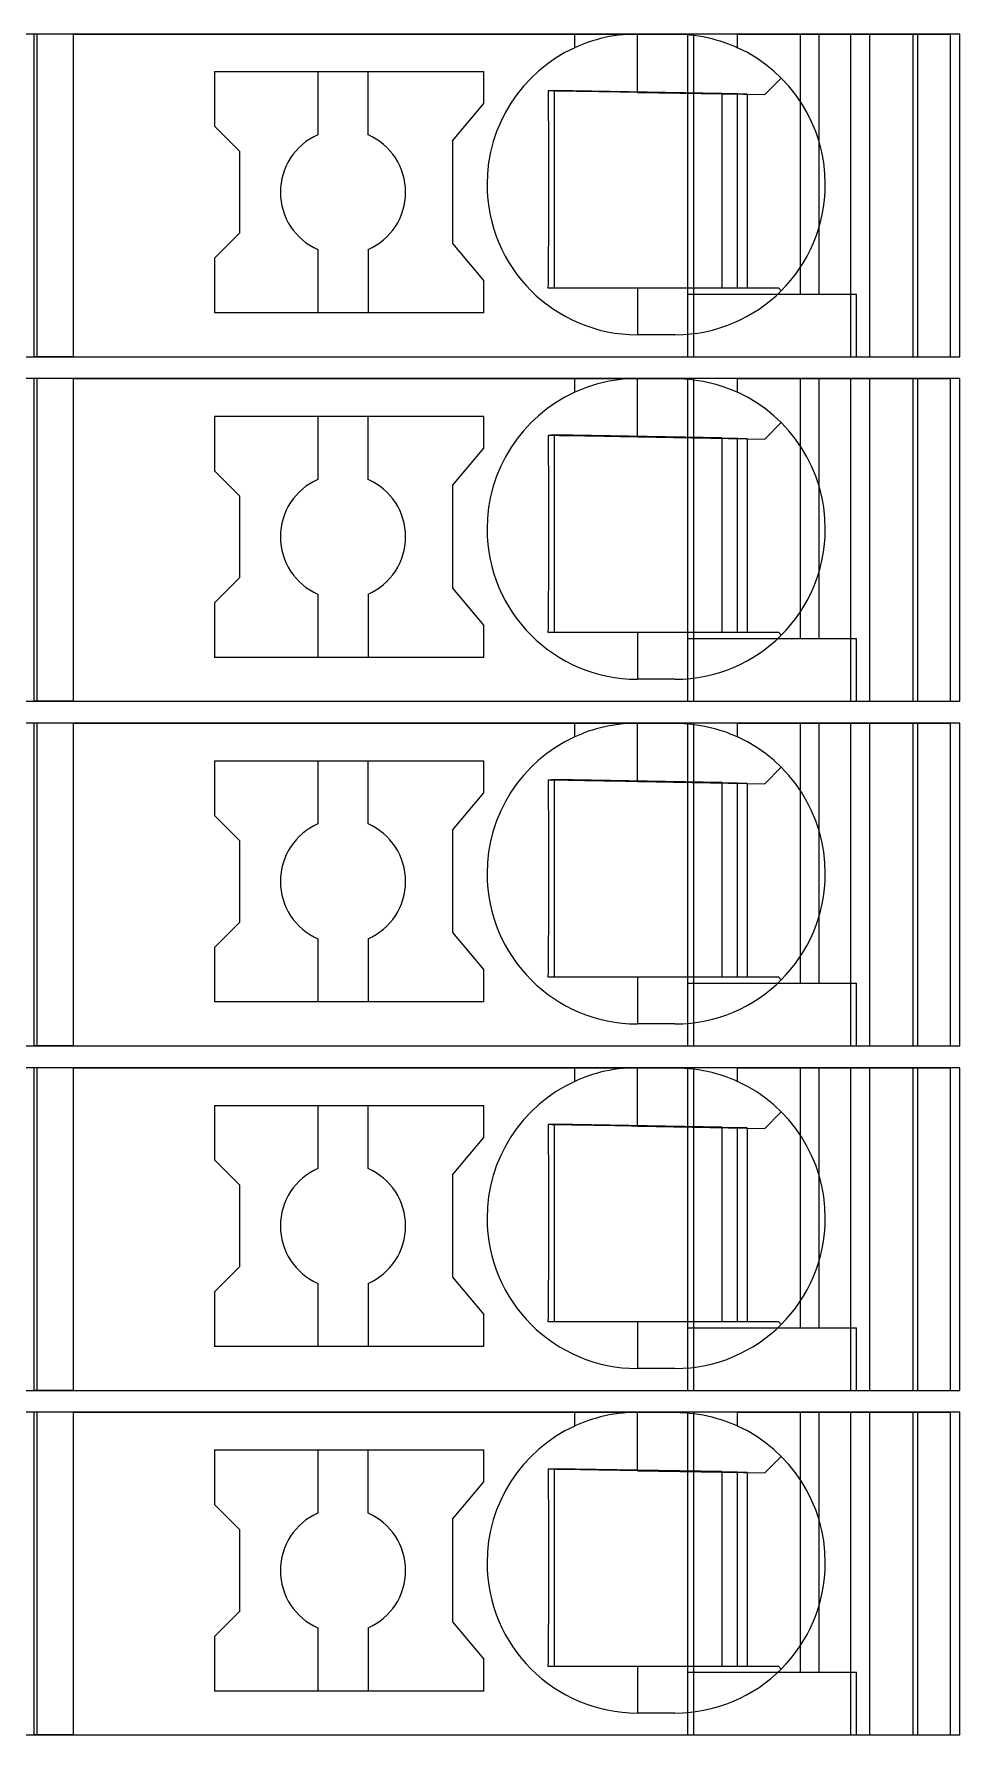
# Model space of a CAD drawing. Header units: millimetres. Extents: x 0 to 1680, y 0 to 1188.
# Drawn here: x 954.37 to 969.15, y 298.35 to 325.5 of the extents above; entities that cross this region are included whole.
import ezdxf
from ezdxf.enums import TextEntityAlignment as Align

# ---------------------------------------------------------------- set-up
doc = ezdxf.new("R2010")
doc.units = ezdxf.units.MM
for name, color, linetype, lineweight in [('EPLAN309', 5, 'Continuous', 5), ('EPLAN493', 5, 'Continuous', 5), ('MAIN-1', 7, 'Continuous', 5), ('MAIN-2', 7, 'Continuous', 5)]:
    doc.layers.add(name, color=color, linetype=linetype, lineweight=lineweight)
doc.styles.add('Tahoma', font='')
doc.styles.get('Tahoma').set_extended_font_data('Tahoma')

# ---------------------------------------------------------------- blocks, each defined once
blk = doc.blocks.new('EPLSYM_LibrarySPECIAL_Symbol12_Variant0_Placement8_54')
at = {"layer": 'EPLAN309', "lineweight": 13, "ltscale": 16}
blk.add_lwpolyline([(0, -5.15), (68.15, -5.15), (68.15, 0), (0, 0)], close=True, dxfattribs=at)
at = {"layer": 'EPLAN493', "color": 5, "style": 'Tahoma'}
blk.add_attdef('17_20450', text='', height=2.3478, dxfattribs=at).set_placement((0, -21.83478), align=Align.MIDDLE_RIGHT)
blk = doc.blocks.new('EPLSYM_LibrarySPECIAL_Symbol12_Variant0_Placement8_55')
at = {"layer": 'EPLAN309', "lineweight": 13, "ltscale": 16}
blk.add_lwpolyline([(0, -5.15), (68.15, -5.15), (68.15, 0), (0, 0)], close=True, dxfattribs=at)
at = {"layer": 'EPLAN493', "color": 5, "style": 'Tahoma'}
blk.add_attdef('17_20450', text='', height=2.3478, dxfattribs=at).set_placement((0, -21.83478), align=Align.MIDDLE_RIGHT)
blk = doc.blocks.new('EPLSYM_LibrarySPECIAL_Symbol12_Variant0_Placement8_56')
at = {"layer": 'EPLAN309', "lineweight": 13, "ltscale": 16}
blk.add_lwpolyline([(0, -5.15), (68.15, -5.15), (68.15, 0), (0, 0)], close=True, dxfattribs=at)
at = {"layer": 'EPLAN493', "color": 5, "style": 'Tahoma'}
blk.add_attdef('17_20450', text='', height=2.3478, dxfattribs=at).set_placement((0, -21.83478), align=Align.MIDDLE_RIGHT)
blk = doc.blocks.new('EPLSYM_LibrarySPECIAL_Symbol12_Variant0_Placement8_57')
at = {"layer": 'EPLAN309', "lineweight": 13, "ltscale": 16}
blk.add_lwpolyline([(0, -5.15), (68.15, -5.15), (68.15, 0), (0, 0)], close=True, dxfattribs=at)
at = {"layer": 'EPLAN493', "color": 5, "style": 'Tahoma'}
blk.add_attdef('17_20450', text='', height=2.3478, dxfattribs=at).set_placement((0, -21.83478), align=Align.MIDDLE_RIGHT)
blk = doc.blocks.new('EPLSYM_LibrarySPECIAL_Symbol12_Variant0_Placement8_58')
at = {"layer": 'EPLAN309', "lineweight": 13, "ltscale": 16}
blk.add_lwpolyline([(0, -5.15), (68.15, -5.15), (68.15, 0), (0, 0)], close=True, dxfattribs=at)
at = {"layer": 'EPLAN493', "color": 5, "style": 'Tahoma'}
blk.add_attdef('17_20450', text='', height=2.3478, dxfattribs=at).set_placement((0, -21.83478), align=Align.MIDDLE_RIGHT)

msp = doc.modelspace()

# ---------------------------------------------------------------- linework, layer by layer
at = {"layer": 'MAIN-1'}
for p, q in [((955, 325.5), (954.367, 325.5)), ((954.367, 320.35), (954.367, 325.5)), ((955, 325.5), (963, 325.5)), ((955, 320.35), (955, 325.5)), ((963, 325.5), (964, 325.5)), ((963, 325.282), (963, 325.5)), ((963.052, 325.305), (963, 325.282)), ((963.106, 325.327), (963.052, 325.305)), ((963.163, 325.349), (963.106, 325.327)), ((963.222, 325.37), (963.163, 325.349)), ((963.283, 325.39), (963.222, 325.37)), ((963.347, 325.409), (963.283, 325.39)), ((963.413, 325.427), (963.347, 325.409)), ((963.481, 325.443), (963.413, 325.427)), ((963.551, 325.458), (963.481, 325.443)), ((963.622, 325.47), (963.551, 325.458)), ((963.696, 325.481), (963.622, 325.47)), ((963.771, 325.489), (963.696, 325.481)), ((963.847, 325.495), (963.771, 325.489)), ((963.923, 325.499), (963.847, 325.495)), ((964, 325.5), (963.923, 325.499)), ((964, 324.568), (964, 325.5)), ((964, 325.5), (964.6, 325.5)), ((964.6, 325.5), (964.677, 325.499)), ((965.6, 325.5), (964.6, 325.5)), ((964.677, 325.499), (964.753, 325.495)), ((964.753, 325.495), (964.829, 325.489)), ((964.829, 325.489), (964.904, 325.481)), ((964.904, 325.481), (964.978, 325.47)), ((964.978, 325.47), (965.049, 325.458)), ((965.049, 325.458), (965.119, 325.443)), ((965.119, 325.443), (965.187, 325.427)), ((965.187, 325.427), (965.253, 325.409)), ((965.253, 325.409), (965.317, 325.39)), ((965.317, 325.39), (965.378, 325.37)), ((965.378, 325.37), (965.437, 325.349)), ((965.437, 325.349), (965.494, 325.327)), ((965.494, 325.327), (965.548, 325.305)), ((965.548, 325.305), (965.6, 325.282)), ((965.6, 325.5), (969, 325.5)), ((965.6, 325.282), (965.6, 325.5)), ((969, 320.35), (969, 325.5)), ((957.25, 324.9), (957.25, 324.029)), ((957.25, 324.9), (961.55, 324.9)), ((958.9, 324.9), (958.9, 323.892)), ((959.7, 323.892), (959.7, 324.9)), ((961.55, 324.389), (961.55, 324.9)), ((966.033, 324.533), (966.297, 324.797)), ((962.574, 324.592), (962.574, 324.522)), ((962.635, 324.591), (962.574, 324.592)), ((962.574, 324.522), (962.575, 324.45)), ((962.575, 324.45), (962.576, 324.377)), ((962.696, 324.59), (962.635, 324.591)), ((962.671, 324.591), (962.671, 321.45)), ((962.759, 324.589), (962.696, 324.59)), ((962.822, 324.588), (962.759, 324.589)), ((962.887, 324.587), (962.822, 324.588)), ((962.953, 324.586), (962.887, 324.587)), ((963.021, 324.585), (962.953, 324.586)), ((963.09, 324.584), (963.021, 324.585)), ((963.16, 324.582), (963.09, 324.584)), ((963.233, 324.581), (963.16, 324.582)), ((963.307, 324.58), (963.233, 324.581)), ((963.385, 324.579), (963.307, 324.58)), ((963.464, 324.577), (963.385, 324.579)), ((963.547, 324.576), (963.464, 324.577)), ((963.632, 324.575), (963.547, 324.576)), ((963.72, 324.573), (963.632, 324.575)), ((963.812, 324.571), (963.72, 324.573)), ((963.905, 324.57), (963.812, 324.571)), ((964, 324.568), (963.905, 324.57)), ((964, 324.568), (966.033, 324.533)), ((965.35, 324.545), (965.35, 321.45)), ((965.6, 321.45), (965.6, 324.54)), ((965.75, 324.538), (965.75, 321.45)), ((961.05, 323.793), (961.55, 324.389)), ((962.576, 324.377), (962.577, 324.303)), ((962.577, 324.303), (962.577, 324.227)), ((962.577, 324.227), (962.578, 324.149)), ((957.65, 323.629), (957.25, 324.029)), ((962.578, 324.149), (962.579, 324.07)), ((962.579, 324.07), (962.58, 323.988)), ((962.58, 323.988), (962.58, 323.904)), ((962.58, 323.904), (962.581, 323.817)), ((957.65, 323.629), (957.65, 322.321)), ((961.05, 323.793), (961.05, 322.157)), ((962.581, 323.817), (962.581, 323.726)), ((962.581, 323.726), (962.582, 323.632)), ((962.582, 323.632), (962.582, 323.534)), ((962.582, 323.534), (962.583, 323.431)), ((962.583, 323.431), (962.583, 323.324)), ((962.583, 323.324), (962.583, 323.213)), ((962.583, 323.213), (962.583, 323.1)), ((962.583, 323.1), (962.583, 322.979)), ((962.583, 322.979), (962.583, 322.861)), ((962.583, 322.861), (962.583, 322.747)), ((962.583, 322.747), (962.582, 322.638)), ((962.582, 322.638), (962.582, 322.534)), ((957.65, 322.321), (957.25, 321.921)), ((962.581, 322.339), (962.58, 322.248)), ((962.582, 322.534), (962.581, 322.434)), ((962.581, 322.434), (962.581, 322.339)), ((958.9, 322.058), (958.9, 321.05)), ((959.7, 322.058), (959.7, 321.05)), ((961.05, 322.157), (961.55, 321.561)), ((962.579, 322.159), (962.578, 322.073)), ((962.578, 322.073), (962.578, 321.99)), ((962.58, 322.248), (962.579, 322.159)), ((957.25, 321.921), (957.25, 321.05)), ((962.575, 321.75), (962.574, 321.674)), ((962.576, 321.829), (962.575, 321.75)), ((962.577, 321.908), (962.576, 321.829)), ((962.578, 321.99), (962.577, 321.908)), ((961.55, 321.05), (961.55, 321.561)), ((962.573, 321.524), (962.572, 321.45)), ((962.574, 321.598), (962.573, 321.524)), ((962.574, 321.674), (962.574, 321.598)), ((962.572, 321.45), (962.633, 321.45)), ((962.633, 321.45), (962.695, 321.45)), ((962.695, 321.45), (962.759, 321.45)), ((962.759, 321.45), (962.823, 321.45)), ((962.823, 321.45), (962.889, 321.45)), ((962.889, 321.45), (962.955, 321.45)), ((962.955, 321.45), (963.024, 321.45)), ((963.024, 321.45), (963.093, 321.45)), ((963.093, 321.45), (963.165, 321.45)), ((963.165, 321.45), (963.239, 321.45)), ((963.239, 321.45), (963.314, 321.45)), ((963.314, 321.45), (963.392, 321.45)), ((963.392, 321.45), (963.472, 321.45)), ((963.472, 321.45), (963.555, 321.45)), ((963.555, 321.45), (963.64, 321.45)), ((963.64, 321.45), (963.727, 321.45)), ((963.727, 321.45), (963.817, 321.45)), ((963.817, 321.45), (963.908, 321.45)), ((963.908, 321.45), (964, 321.45)), ((964, 321.45), (964, 320.7)), ((964, 321.45), (966.25, 321.45)), ((966.297, 321.403), (966.25, 321.45)), ((961.55, 321.05), (957.25, 321.05)), ((964.6, 320.7), (964, 320.7)), ((955, 320.35), (954.367, 320.35)), ((955, 320.35), (969, 320.35)), ((967.5, 320.35), (967.5, 320.35)), ((955, 320), (954.367, 320)), ((954.367, 314.85), (954.367, 320)), ((955, 320), (963, 320)), ((955, 314.85), (955, 320)), ((963, 320), (964, 320)), ((963, 319.782), (963, 320)), ((963.106, 319.827), (963.052, 319.805)), ((963.163, 319.849), (963.106, 319.827)), ((963.222, 319.87), (963.163, 319.849)), ((963.283, 319.89), (963.222, 319.87)), ((963.347, 319.909), (963.283, 319.89)), ((963.413, 319.927), (963.347, 319.909)), ((963.481, 319.943), (963.413, 319.927)), ((963.551, 319.958), (963.481, 319.943)), ((963.622, 319.97), (963.551, 319.958)), ((963.696, 319.981), (963.622, 319.97)), ((963.771, 319.989), (963.696, 319.981)), ((963.847, 319.995), (963.771, 319.989)), ((963.923, 319.999), (963.847, 319.995)), ((964, 320), (963.923, 319.999)), ((964, 319.068), (964, 320)), ((964, 320), (964.6, 320)), ((964.6, 320), (964.677, 319.999)), ((965.6, 320), (964.6, 320)), ((964.677, 319.999), (964.753, 319.995)), ((964.753, 319.995), (964.829, 319.989)), ((964.829, 319.989), (964.904, 319.981)), ((964.904, 319.981), (964.978, 319.97)), ((964.978, 319.97), (965.049, 319.958)), ((965.049, 319.958), (965.119, 319.943)), ((965.119, 319.943), (965.187, 319.927)), ((965.187, 319.927), (965.253, 319.909)), ((965.253, 319.909), (965.317, 319.89)), ((965.317, 319.89), (965.378, 319.87)), ((965.378, 319.87), (965.437, 319.849)), ((965.437, 319.849), (965.494, 319.827)), ((965.494, 319.827), (965.548, 319.805)), ((965.6, 320), (969, 320)), ((965.6, 319.782), (965.6, 320)), ((969, 314.85), (969, 320)), ((963.052, 319.805), (963, 319.782)), ((965.548, 319.805), (965.6, 319.782)), ((957.25, 319.4), (957.25, 318.529)), ((957.25, 319.4), (961.55, 319.4)), ((958.9, 319.4), (958.9, 318.392)), ((959.7, 318.392), (959.7, 319.4)), ((961.55, 318.889), (961.55, 319.4)), ((966.033, 319.033), (966.297, 319.297)), ((962.574, 319.092), (962.574, 319.022)), ((962.635, 319.091), (962.574, 319.092)), ((962.574, 319.022), (962.575, 318.95)), ((962.696, 319.09), (962.635, 319.091)), ((962.671, 319.091), (962.671, 315.95)), ((962.759, 319.089), (962.696, 319.09)), ((962.822, 319.088), (962.759, 319.089)), ((962.887, 319.087), (962.822, 319.088)), ((962.953, 319.086), (962.887, 319.087)), ((963.021, 319.085), (962.953, 319.086)), ((963.09, 319.084), (963.021, 319.085)), ((963.16, 319.082), (963.09, 319.084)), ((963.233, 319.081), (963.16, 319.082)), ((963.307, 319.08), (963.233, 319.081)), ((963.385, 319.079), (963.307, 319.08)), ((963.464, 319.077), (963.385, 319.079)), ((963.547, 319.076), (963.464, 319.077)), ((963.632, 319.075), (963.547, 319.076)), ((963.72, 319.073), (963.632, 319.075)), ((963.812, 319.071), (963.72, 319.073)), ((963.905, 319.07), (963.812, 319.071)), ((964, 319.068), (963.905, 319.07)), ((964, 319.068), (966.033, 319.033)), ((965.35, 319.045), (965.35, 315.95)), ((965.6, 315.95), (965.6, 319.04)), ((965.75, 319.038), (965.75, 315.95)), ((961.05, 318.293), (961.55, 318.889)), ((962.575, 318.95), (962.576, 318.877)), ((962.576, 318.877), (962.577, 318.803)), ((962.577, 318.803), (962.577, 318.727)), ((957.65, 318.129), (957.25, 318.529)), ((962.577, 318.727), (962.578, 318.649)), ((962.578, 318.649), (962.579, 318.57)), ((962.579, 318.57), (962.58, 318.488)), ((962.58, 318.488), (962.58, 318.404)), ((961.05, 318.293), (961.05, 316.657)), ((962.58, 318.404), (962.581, 318.317)), ((962.581, 318.317), (962.581, 318.226)), ((962.581, 318.226), (962.582, 318.132)), ((957.65, 318.129), (957.65, 316.821)), ((962.582, 318.132), (962.582, 318.034)), ((962.582, 318.034), (962.583, 317.931)), ((962.583, 317.931), (962.583, 317.824)), ((962.583, 317.824), (962.583, 317.713)), ((962.583, 317.713), (962.583, 317.6)), ((962.583, 317.6), (962.583, 317.479)), ((962.583, 317.479), (962.583, 317.361)), ((962.583, 317.247), (962.582, 317.138)), ((962.582, 317.138), (962.582, 317.034)), ((962.583, 317.361), (962.583, 317.247)), ((962.582, 317.034), (962.581, 316.934)), ((962.581, 316.934), (962.581, 316.839)), ((957.65, 316.821), (957.25, 316.421)), ((961.05, 316.657), (961.55, 316.061)), ((962.579, 316.659), (962.578, 316.573)), ((962.578, 316.573), (962.578, 316.49)), ((962.58, 316.748), (962.579, 316.659)), ((962.581, 316.839), (962.58, 316.748)), ((957.25, 316.421), (957.25, 315.55)), ((958.9, 316.558), (958.9, 315.55)), ((959.7, 316.558), (959.7, 315.55)), ((962.576, 316.329), (962.575, 316.25)), ((962.577, 316.408), (962.576, 316.329)), ((962.578, 316.49), (962.577, 316.408)), ((961.55, 315.55), (961.55, 316.061)), ((962.574, 316.098), (962.573, 316.024)), ((962.575, 316.25), (962.574, 316.174)), ((962.574, 316.174), (962.574, 316.098)), ((962.573, 316.024), (962.572, 315.95)), ((962.572, 315.95), (962.633, 315.95)), ((962.633, 315.95), (962.695, 315.95)), ((962.695, 315.95), (962.759, 315.95)), ((962.759, 315.95), (962.823, 315.95)), ((962.823, 315.95), (962.889, 315.95)), ((962.889, 315.95), (962.955, 315.95)), ((962.955, 315.95), (963.024, 315.95)), ((963.024, 315.95), (963.093, 315.95)), ((963.093, 315.95), (963.165, 315.95)), ((963.165, 315.95), (963.239, 315.95)), ((963.239, 315.95), (963.314, 315.95)), ((963.314, 315.95), (963.392, 315.95)), ((963.392, 315.95), (963.472, 315.95)), ((963.472, 315.95), (963.555, 315.95)), ((963.555, 315.95), (963.64, 315.95)), ((963.64, 315.95), (963.727, 315.95)), ((963.727, 315.95), (963.817, 315.95)), ((963.817, 315.95), (963.908, 315.95)), ((963.908, 315.95), (964, 315.95)), ((964, 315.95), (964, 315.2)), ((964, 315.95), (966.25, 315.95)), ((966.297, 315.903), (966.25, 315.95)), ((961.55, 315.55), (957.25, 315.55)), ((964.6, 315.2), (964, 315.2)), ((955, 314.85), (954.367, 314.85)), ((955, 314.85), (969, 314.85)), ((967.5, 314.85), (967.5, 314.85)), ((955, 314.5), (954.367, 314.5)), ((954.367, 309.35), (954.367, 314.5)), ((955, 314.5), (963, 314.5)), ((955, 309.35), (955, 314.5)), ((963, 314.5), (964, 314.5)), ((963, 314.282), (963, 314.5)), ((963.347, 314.409), (963.283, 314.39)), ((963.413, 314.427), (963.347, 314.409)), ((963.481, 314.443), (963.413, 314.427)), ((963.551, 314.458), (963.481, 314.443)), ((963.622, 314.47), (963.551, 314.458)), ((963.696, 314.481), (963.622, 314.47)), ((963.771, 314.489), (963.696, 314.481)), ((963.847, 314.495), (963.771, 314.489)), ((963.923, 314.499), (963.847, 314.495)), ((964, 314.5), (963.923, 314.499)), ((964, 313.568), (964, 314.5)), ((964, 314.5), (964.6, 314.5)), ((964.6, 314.5), (964.677, 314.499)), ((965.6, 314.5), (964.6, 314.5)), ((964.677, 314.499), (964.753, 314.495)), ((964.753, 314.495), (964.829, 314.489)), ((964.829, 314.489), (964.904, 314.481)), ((964.904, 314.481), (964.978, 314.47)), ((964.978, 314.47), (965.049, 314.458)), ((965.049, 314.458), (965.119, 314.443)), ((965.119, 314.443), (965.187, 314.427)), ((965.187, 314.427), (965.253, 314.409)), ((965.253, 314.409), (965.317, 314.39)), ((965.6, 314.5), (969, 314.5)), ((965.6, 314.282), (965.6, 314.5)), ((969, 309.35), (969, 314.5)), ((963.052, 314.305), (963, 314.282)), ((963.106, 314.327), (963.052, 314.305)), ((963.163, 314.349), (963.106, 314.327)), ((963.222, 314.37), (963.163, 314.349)), ((963.283, 314.39), (963.222, 314.37)), ((965.317, 314.39), (965.378, 314.37)), ((965.378, 314.37), (965.437, 314.349)), ((965.437, 314.349), (965.494, 314.327)), ((965.494, 314.327), (965.548, 314.305)), ((965.548, 314.305), (965.6, 314.282)), ((957.25, 313.9), (957.25, 313.029)), ((957.25, 313.9), (961.55, 313.9)), ((958.9, 313.9), (958.9, 312.892)), ((959.7, 312.892), (959.7, 313.9)), ((961.55, 313.389), (961.55, 313.9)), ((962.574, 313.592), (962.574, 313.522)), ((962.635, 313.591), (962.574, 313.592)), ((962.696, 313.59), (962.635, 313.591)), ((962.671, 313.591), (962.671, 310.45)), ((962.759, 313.589), (962.696, 313.59)), ((962.822, 313.588), (962.759, 313.589)), ((962.887, 313.587), (962.822, 313.588)), ((962.953, 313.586), (962.887, 313.587)), ((963.021, 313.585), (962.953, 313.586)), ((963.09, 313.584), (963.021, 313.585)), ((963.16, 313.582), (963.09, 313.584)), ((966.033, 313.533), (966.297, 313.797)), ((961.05, 312.793), (961.55, 313.389)), ((962.574, 313.522), (962.575, 313.45)), ((962.575, 313.45), (962.576, 313.377)), ((962.576, 313.377), (962.577, 313.303)), ((963.233, 313.581), (963.16, 313.582)), ((963.307, 313.58), (963.233, 313.581)), ((963.385, 313.579), (963.307, 313.58)), ((963.464, 313.577), (963.385, 313.579)), ((963.547, 313.576), (963.464, 313.577)), ((963.632, 313.575), (963.547, 313.576)), ((963.72, 313.573), (963.632, 313.575)), ((963.812, 313.571), (963.72, 313.573)), ((963.905, 313.57), (963.812, 313.571)), ((964, 313.568), (963.905, 313.57)), ((964, 313.568), (966.033, 313.533)), ((965.35, 313.545), (965.35, 310.45)), ((965.6, 310.45), (965.6, 313.54)), ((965.75, 313.538), (965.75, 310.45)), ((962.577, 313.303), (962.577, 313.227)), ((962.577, 313.227), (962.578, 313.149)), ((962.578, 313.149), (962.579, 313.07)), ((962.579, 313.07), (962.58, 312.988)), ((957.65, 312.629), (957.25, 313.029)), ((961.05, 312.793), (961.05, 311.157)), ((962.58, 312.988), (962.58, 312.904)), ((962.58, 312.904), (962.581, 312.817)), ((962.581, 312.817), (962.581, 312.726)), ((957.65, 312.629), (957.65, 311.321)), ((962.581, 312.726), (962.582, 312.632)), ((962.582, 312.632), (962.582, 312.534)), ((962.582, 312.534), (962.583, 312.431)), ((962.583, 312.431), (962.583, 312.324)), ((962.583, 312.324), (962.583, 312.213)), ((962.583, 312.213), (962.583, 312.1)), ((962.583, 312.1), (962.583, 311.979)), ((962.583, 311.979), (962.583, 311.861)), ((962.583, 311.747), (962.582, 311.638)), ((962.583, 311.861), (962.583, 311.747)), ((962.582, 311.534), (962.581, 311.434)), ((962.581, 311.434), (962.581, 311.339)), ((962.582, 311.638), (962.582, 311.534)), ((957.65, 311.321), (957.25, 310.921)), ((961.05, 311.157), (961.55, 310.561)), ((962.579, 311.159), (962.578, 311.073)), ((962.58, 311.248), (962.579, 311.159)), ((962.581, 311.339), (962.58, 311.248)), ((957.25, 310.921), (957.25, 310.05)), ((958.9, 311.058), (958.9, 310.05)), ((959.7, 311.058), (959.7, 310.05)), ((962.577, 310.908), (962.576, 310.829)), ((962.578, 310.99), (962.577, 310.908)), ((962.578, 311.073), (962.578, 310.99)), ((962.574, 310.598), (962.573, 310.524)), ((962.575, 310.75), (962.574, 310.674)), ((962.574, 310.674), (962.574, 310.598)), ((962.576, 310.829), (962.575, 310.75)), ((961.55, 310.05), (961.55, 310.561)), ((962.573, 310.524), (962.572, 310.45)), ((962.572, 310.45), (962.633, 310.45)), ((962.633, 310.45), (962.695, 310.45)), ((962.695, 310.45), (962.759, 310.45)), ((962.759, 310.45), (962.823, 310.45)), ((962.823, 310.45), (962.889, 310.45)), ((962.889, 310.45), (962.955, 310.45)), ((962.955, 310.45), (963.024, 310.45)), ((963.024, 310.45), (963.093, 310.45)), ((963.093, 310.45), (963.165, 310.45)), ((963.165, 310.45), (963.239, 310.45)), ((963.239, 310.45), (963.314, 310.45)), ((963.314, 310.45), (963.392, 310.45)), ((963.392, 310.45), (963.472, 310.45)), ((963.472, 310.45), (963.555, 310.45)), ((963.555, 310.45), (963.64, 310.45)), ((963.64, 310.45), (963.727, 310.45)), ((963.727, 310.45), (963.817, 310.45)), ((963.817, 310.45), (963.908, 310.45)), ((963.908, 310.45), (964, 310.45)), ((964, 310.45), (964, 309.7)), ((964, 310.45), (966.25, 310.45)), ((966.297, 310.403), (966.25, 310.45)), ((961.55, 310.05), (957.25, 310.05)), ((964.6, 309.7), (964, 309.7)), ((955, 309.35), (954.367, 309.35)), ((955, 309.35), (969, 309.35)), ((967.5, 309.35), (967.5, 309.35)), ((955, 309), (954.367, 309)), ((954.367, 303.85), (954.367, 309)), ((955, 309), (963, 309)), ((955, 303.85), (955, 309)), ((963, 309), (964, 309)), ((963, 308.782), (963, 309)), ((963.622, 308.97), (963.551, 308.958)), ((963.696, 308.981), (963.622, 308.97)), ((963.771, 308.989), (963.696, 308.981)), ((963.847, 308.995), (963.771, 308.989)), ((963.923, 308.999), (963.847, 308.995)), ((964, 309), (963.923, 308.999)), ((964, 308.068), (964, 309)), ((964, 309), (964.6, 309)), ((964.6, 309), (964.677, 308.999)), ((965.6, 309), (964.6, 309)), ((964.677, 308.999), (964.753, 308.995)), ((964.753, 308.995), (964.829, 308.989)), ((964.829, 308.989), (964.904, 308.981)), ((964.904, 308.981), (964.978, 308.97)), ((964.978, 308.97), (965.049, 308.958)), ((965.6, 309), (969, 309)), ((965.6, 308.782), (965.6, 309)), ((969, 303.85), (969, 309)), ((963.052, 308.805), (963, 308.782)), ((963.106, 308.827), (963.052, 308.805)), ((963.163, 308.849), (963.106, 308.827)), ((963.222, 308.87), (963.163, 308.849)), ((963.283, 308.89), (963.222, 308.87)), ((963.347, 308.909), (963.283, 308.89)), ((963.413, 308.927), (963.347, 308.909)), ((963.481, 308.943), (963.413, 308.927)), ((963.551, 308.958), (963.481, 308.943)), ((965.049, 308.958), (965.119, 308.943)), ((965.119, 308.943), (965.187, 308.927)), ((965.187, 308.927), (965.253, 308.909)), ((965.253, 308.909), (965.317, 308.89)), ((965.317, 308.89), (965.378, 308.87)), ((965.378, 308.87), (965.437, 308.849)), ((965.437, 308.849), (965.494, 308.827)), ((965.494, 308.827), (965.548, 308.805)), ((965.548, 308.805), (965.6, 308.782)), ((957.25, 308.4), (957.25, 307.529)), ((957.25, 308.4), (961.55, 308.4)), ((958.9, 308.4), (958.9, 307.392)), ((959.7, 307.392), (959.7, 308.4)), ((961.55, 307.889), (961.55, 308.4)), ((966.033, 308.033), (966.297, 308.297)), ((961.05, 307.293), (961.55, 307.889)), ((962.574, 308.092), (962.574, 308.022)), ((962.635, 308.091), (962.574, 308.092)), ((962.574, 308.022), (962.575, 307.95)), ((962.575, 307.95), (962.576, 307.877)), ((962.696, 308.09), (962.635, 308.091)), ((962.671, 308.091), (962.671, 304.95)), ((962.759, 308.089), (962.696, 308.09)), ((962.822, 308.088), (962.759, 308.089)), ((962.887, 308.087), (962.822, 308.088)), ((962.953, 308.086), (962.887, 308.087)), ((963.021, 308.085), (962.953, 308.086)), ((963.09, 308.084), (963.021, 308.085)), ((963.16, 308.082), (963.09, 308.084)), ((963.233, 308.081), (963.16, 308.082)), ((963.307, 308.08), (963.233, 308.081)), ((963.385, 308.079), (963.307, 308.08)), ((963.464, 308.077), (963.385, 308.079)), ((963.547, 308.076), (963.464, 308.077)), ((963.632, 308.075), (963.547, 308.076)), ((963.72, 308.073), (963.632, 308.075)), ((963.812, 308.071), (963.72, 308.073)), ((963.905, 308.07), (963.812, 308.071)), ((964, 308.068), (963.905, 308.07)), ((964, 308.068), (966.033, 308.033)), ((965.35, 308.045), (965.35, 304.95)), ((965.6, 304.95), (965.6, 308.04)), ((965.75, 308.038), (965.75, 304.95)), ((962.576, 307.877), (962.577, 307.803)), ((962.577, 307.803), (962.577, 307.727)), ((962.577, 307.727), (962.578, 307.649)), ((962.578, 307.649), (962.579, 307.57)), ((957.65, 307.129), (957.25, 307.529)), ((962.579, 307.57), (962.58, 307.488)), ((962.58, 307.488), (962.58, 307.404)), ((962.58, 307.404), (962.581, 307.317)), ((957.65, 307.129), (957.65, 305.821)), ((961.05, 307.293), (961.05, 305.657)), ((962.581, 307.317), (962.581, 307.226)), ((962.581, 307.226), (962.582, 307.132)), ((962.582, 307.132), (962.582, 307.034)), ((962.582, 307.034), (962.583, 306.931)), ((962.583, 306.931), (962.583, 306.824)), ((962.583, 306.824), (962.583, 306.713)), ((962.583, 306.713), (962.583, 306.6)), ((962.583, 306.6), (962.583, 306.479)), ((962.583, 306.479), (962.583, 306.361)), ((962.583, 306.361), (962.583, 306.247)), ((962.582, 306.034), (962.581, 305.934)), ((962.583, 306.247), (962.582, 306.138)), ((962.582, 306.138), (962.582, 306.034)), ((957.65, 305.821), (957.25, 305.421)), ((962.58, 305.748), (962.579, 305.659)), ((962.581, 305.839), (962.58, 305.748)), ((962.581, 305.934), (962.581, 305.839)), ((958.9, 305.558), (958.9, 304.55)), ((959.7, 305.558), (959.7, 304.55)), ((961.05, 305.657), (961.55, 305.061)), ((962.578, 305.49), (962.577, 305.408)), ((962.579, 305.659), (962.578, 305.573)), ((962.578, 305.573), (962.578, 305.49)), ((957.25, 305.421), (957.25, 304.55)), ((962.575, 305.25), (962.574, 305.174)), ((962.574, 305.174), (962.574, 305.098)), ((962.576, 305.329), (962.575, 305.25)), ((962.577, 305.408), (962.576, 305.329)), ((961.55, 304.55), (961.55, 305.061)), ((962.573, 305.024), (962.572, 304.95)), ((962.572, 304.95), (962.633, 304.95)), ((962.574, 305.098), (962.573, 305.024)), ((962.633, 304.95), (962.695, 304.95)), ((962.695, 304.95), (962.759, 304.95)), ((962.759, 304.95), (962.823, 304.95)), ((962.823, 304.95), (962.889, 304.95)), ((962.889, 304.95), (962.955, 304.95)), ((962.955, 304.95), (963.024, 304.95)), ((963.024, 304.95), (963.093, 304.95)), ((963.093, 304.95), (963.165, 304.95)), ((963.165, 304.95), (963.239, 304.95)), ((963.239, 304.95), (963.314, 304.95)), ((963.314, 304.95), (963.392, 304.95)), ((963.392, 304.95), (963.472, 304.95)), ((963.472, 304.95), (963.555, 304.95)), ((963.555, 304.95), (963.64, 304.95)), ((963.64, 304.95), (963.727, 304.95)), ((963.727, 304.95), (963.817, 304.95)), ((963.817, 304.95), (963.908, 304.95)), ((963.908, 304.95), (964, 304.95)), ((964, 304.95), (964, 304.2)), ((964, 304.95), (966.25, 304.95)), ((966.297, 304.903), (966.25, 304.95)), ((961.55, 304.55), (957.25, 304.55)), ((964.6, 304.2), (964, 304.2)), ((955, 303.85), (954.367, 303.85)), ((955, 303.85), (969, 303.85)), ((967.5, 303.85), (967.5, 303.85)), ((955, 303.5), (954.367, 303.5)), ((954.367, 298.35), (954.367, 303.5)), ((955, 303.5), (963, 303.5)), ((955, 298.35), (955, 303.5)), ((963, 303.5), (964, 303.5)), ((963, 303.282), (963, 303.5)), ((963.052, 303.305), (963, 303.282)), ((963.106, 303.327), (963.052, 303.305)), ((963.163, 303.349), (963.106, 303.327)), ((963.222, 303.37), (963.163, 303.349)), ((963.283, 303.39), (963.222, 303.37)), ((963.347, 303.409), (963.283, 303.39)), ((963.413, 303.427), (963.347, 303.409)), ((963.481, 303.443), (963.413, 303.427)), ((963.551, 303.458), (963.481, 303.443)), ((963.622, 303.47), (963.551, 303.458)), ((963.696, 303.481), (963.622, 303.47)), ((963.771, 303.489), (963.696, 303.481)), ((963.847, 303.495), (963.771, 303.489)), ((963.923, 303.499), (963.847, 303.495)), ((964, 303.5), (963.923, 303.499)), ((964, 302.568), (964, 303.5)), ((964, 303.5), (964.6, 303.5)), ((964.6, 303.5), (964.677, 303.499)), ((965.6, 303.5), (964.6, 303.5)), ((964.677, 303.499), (964.753, 303.495)), ((964.753, 303.495), (964.829, 303.489)), ((964.829, 303.489), (964.904, 303.481)), ((964.904, 303.481), (964.978, 303.47)), ((964.978, 303.47), (965.049, 303.458)), ((965.049, 303.458), (965.119, 303.443)), ((965.119, 303.443), (965.187, 303.427)), ((965.187, 303.427), (965.253, 303.409)), ((965.253, 303.409), (965.317, 303.39)), ((965.317, 303.39), (965.378, 303.37)), ((965.378, 303.37), (965.437, 303.349)), ((965.437, 303.349), (965.494, 303.327)), ((965.494, 303.327), (965.548, 303.305)), ((965.548, 303.305), (965.6, 303.282)), ((965.6, 303.5), (969, 303.5)), ((965.6, 303.282), (965.6, 303.5)), ((969, 298.35), (969, 303.5)), ((957.25, 302.9), (957.25, 302.029)), ((957.25, 302.9), (961.55, 302.9)), ((958.9, 302.9), (958.9, 301.892)), ((959.7, 301.892), (959.7, 302.9)), ((961.55, 302.389), (961.55, 302.9)), ((966.033, 302.533), (966.297, 302.797)), ((962.574, 302.592), (962.574, 302.522)), ((962.635, 302.591), (962.574, 302.592)), ((962.574, 302.522), (962.575, 302.45)), ((962.696, 302.59), (962.635, 302.591)), ((962.671, 302.591), (962.671, 299.45)), ((962.759, 302.589), (962.696, 302.59)), ((962.822, 302.588), (962.759, 302.589)), ((962.887, 302.587), (962.822, 302.588)), ((962.953, 302.586), (962.887, 302.587)), ((963.021, 302.585), (962.953, 302.586)), ((963.09, 302.584), (963.021, 302.585)), ((963.16, 302.582), (963.09, 302.584)), ((963.233, 302.581), (963.16, 302.582)), ((963.307, 302.58), (963.233, 302.581)), ((963.385, 302.579), (963.307, 302.58)), ((963.464, 302.577), (963.385, 302.579)), ((963.547, 302.576), (963.464, 302.577)), ((963.632, 302.575), (963.547, 302.576)), ((963.72, 302.573), (963.632, 302.575)), ((963.812, 302.571), (963.72, 302.573)), ((963.905, 302.57), (963.812, 302.571)), ((964, 302.568), (963.905, 302.57)), ((964, 302.568), (966.033, 302.533)), ((965.35, 302.545), (965.35, 299.45)), ((965.6, 299.45), (965.6, 302.54)), ((965.75, 302.538), (965.75, 299.45)), ((961.05, 301.793), (961.55, 302.389)), ((962.575, 302.45), (962.576, 302.377)), ((962.576, 302.377), (962.577, 302.303)), ((962.577, 302.303), (962.577, 302.227)), ((962.577, 302.227), (962.578, 302.149)), ((957.65, 301.629), (957.25, 302.029)), ((962.578, 302.149), (962.579, 302.07)), ((962.579, 302.07), (962.58, 301.988)), ((962.58, 301.988), (962.58, 301.904)), ((961.05, 301.793), (961.05, 300.157)), ((962.58, 301.904), (962.581, 301.817)), ((962.581, 301.817), (962.581, 301.726)), ((962.581, 301.726), (962.582, 301.632)), ((957.65, 301.629), (957.65, 300.321)), ((962.582, 301.632), (962.582, 301.534)), ((962.582, 301.534), (962.583, 301.431)), ((962.583, 301.431), (962.583, 301.324)), ((962.583, 301.324), (962.583, 301.213)), ((962.583, 301.213), (962.583, 301.1)), ((962.583, 301.1), (962.583, 300.979)), ((962.583, 300.979), (962.583, 300.861)), ((962.583, 300.861), (962.583, 300.747)), ((962.583, 300.747), (962.582, 300.638)), ((962.582, 300.638), (962.582, 300.534)), ((957.65, 300.321), (957.25, 299.921)), ((962.581, 300.339), (962.58, 300.248)), ((962.582, 300.534), (962.581, 300.434)), ((962.581, 300.434), (962.581, 300.339)), ((958.9, 300.058), (958.9, 299.05)), ((959.7, 300.058), (959.7, 299.05)), ((961.05, 300.157), (961.55, 299.561)), ((962.579, 300.159), (962.578, 300.073)), ((962.578, 300.073), (962.578, 299.99)), ((962.58, 300.248), (962.579, 300.159)), ((957.25, 299.921), (957.25, 299.05)), ((962.575, 299.75), (962.574, 299.674)), ((962.576, 299.829), (962.575, 299.75)), ((962.577, 299.908), (962.576, 299.829)), ((962.578, 299.99), (962.577, 299.908)), ((961.55, 299.05), (961.55, 299.561)), ((962.573, 299.524), (962.572, 299.45)), ((962.574, 299.598), (962.573, 299.524)), ((962.574, 299.674), (962.574, 299.598)), ((962.572, 299.45), (962.633, 299.45)), ((962.633, 299.45), (962.695, 299.45)), ((962.695, 299.45), (962.759, 299.45)), ((962.759, 299.45), (962.823, 299.45)), ((962.823, 299.45), (962.889, 299.45)), ((962.889, 299.45), (962.955, 299.45)), ((962.955, 299.45), (963.024, 299.45)), ((963.024, 299.45), (963.093, 299.45)), ((963.093, 299.45), (963.165, 299.45)), ((963.165, 299.45), (963.239, 299.45)), ((963.239, 299.45), (963.314, 299.45)), ((963.314, 299.45), (963.392, 299.45)), ((963.392, 299.45), (963.472, 299.45)), ((963.472, 299.45), (963.555, 299.45)), ((963.555, 299.45), (963.64, 299.45)), ((963.64, 299.45), (963.727, 299.45)), ((963.727, 299.45), (963.817, 299.45)), ((963.817, 299.45), (963.908, 299.45)), ((963.908, 299.45), (964, 299.45)), ((964, 299.45), (964, 298.7)), ((964, 299.45), (966.25, 299.45)), ((966.297, 299.403), (966.25, 299.45)), ((961.55, 299.05), (957.25, 299.05)), ((964.6, 298.7), (964, 298.7)), ((955, 298.35), (954.367, 298.35)), ((955, 298.35), (969, 298.35)), ((967.5, 298.35), (967.5, 298.35))]:
    msp.add_line(p, q, dxfattribs=at)
for centre, radius, start, end in [((964, 323.1), 2.4, 114.6244, 180), ((964.6, 323.1), 2.4, 0, 65.3756), ((959.3, 322.975), 1, 113.5782, 180), ((959.3, 322.975), 1, 0, 66.4218), ((964, 323.1), 2.4, 180, 270), ((964.6, 323.1), 2.4, 270, 0), ((959.3, 322.975), 1, 180, 246.4218), ((959.3, 322.975), 1, 293.5782, 0), ((964, 317.6), 2.4, 114.6244, 180), ((964.6, 317.6), 2.4, 0, 65.3756), ((959.3, 317.475), 1, 113.5782, 180), ((959.3, 317.475), 1, 0, 66.4218), ((959.3, 317.475), 1, 180, 246.4218), ((959.3, 317.475), 1, 293.5782, 0), ((964, 317.6), 2.4, 180, 270), ((964.6, 317.6), 2.4, 270, 0), ((964, 312.1), 2.4, 114.6244, 180), ((964.6, 312.1), 2.4, 0, 65.3756), ((959.3, 311.975), 1, 113.5782, 180), ((959.3, 311.975), 1, 0, 66.4218), ((959.3, 311.975), 1, 180, 246.4218), ((959.3, 311.975), 1, 293.5782, 0), ((964, 312.1), 2.4, 180, 270), ((964.6, 312.1), 2.4, 270, 0), ((964, 306.6), 2.4, 114.6244, 180), ((964.6, 306.6), 2.4, 0, 65.3756), ((959.3, 306.475), 1, 113.5782, 180), ((959.3, 306.475), 1, 0, 66.4218), ((964, 306.6), 2.4, 180, 270), ((964.6, 306.6), 2.4, 270, 0), ((959.3, 306.475), 1, 180, 246.4218), ((959.3, 306.475), 1, 293.5782, 0), ((964, 301.1), 2.4, 114.6244, 180), ((964.6, 301.1), 2.4, 0, 65.3756), ((959.3, 300.975), 1, 113.5782, 180), ((959.3, 300.975), 1, 0, 66.4218), ((964, 301.1), 2.4, 180, 270), ((964.6, 301.1), 2.4, 270, 0), ((959.3, 300.975), 1, 180, 246.4218), ((959.3, 300.975), 1, 293.5782, 0)]:
    msp.add_arc(centre, radius, start, end, dxfattribs=at)
at = {"layer": 'MAIN-2'}
for p, q in [((954.414, 325.5), (954.414, 320.35)), ((964.8, 325.5), (964.8, 320.35)), ((964.898, 325.5), (964.898, 320.35)), ((966.6, 325.5), (966.6, 321.35)), ((966.9, 321.35), (966.9, 325.5)), ((967.4, 325.5), (967.4, 320.35)), ((967.709, 320.35), (967.709, 325.5)), ((968.4, 320.35), (968.4, 325.5)), ((968.47, 325.5), (968.47, 320.35)), ((962.671, 324.6), (962.574, 324.592)), ((962.671, 324.6), (962.671, 324.591)), ((965.35, 324.553), (962.671, 324.6)), ((965.35, 324.548), (965.35, 324.553)), ((965.6, 324.543), (965.35, 324.548)), ((965.35, 324.548), (965.35, 324.545)), ((965.6, 324.543), (965.6, 324.542)), ((965.75, 324.539), (965.6, 324.542)), ((965.6, 324.54), (965.6, 324.542)), ((965.75, 324.538), (965.75, 324.539)), ((965.75, 324.538), (966.033, 324.533)), ((965.75, 324.538), (965.75, 324.538)), ((964.8, 321.35), (967.5, 321.35)), ((965.35, 321.45), (965.35, 321.45)), ((965.6, 321.45), (965.6, 321.45)), ((966.297, 321.403), (966.297, 321.403)), ((967.5, 320.35), (967.5, 321.35)), ((954.414, 320), (954.414, 314.85)), ((964.8, 320), (964.8, 314.85)), ((964.898, 320), (964.898, 314.85)), ((966.6, 320), (966.6, 315.85)), ((966.9, 315.85), (966.9, 320)), ((967.4, 320), (967.4, 314.85)), ((967.709, 314.85), (967.709, 320)), ((968.4, 314.85), (968.4, 320)), ((968.47, 320), (968.47, 314.85)), ((962.671, 319.1), (962.574, 319.092)), ((962.671, 319.1), (962.671, 319.091)), ((965.35, 319.053), (962.671, 319.1)), ((965.35, 319.048), (965.35, 319.053)), ((965.6, 319.043), (965.35, 319.048)), ((965.35, 319.048), (965.35, 319.045)), ((965.6, 319.043), (965.6, 319.042)), ((965.75, 319.039), (965.6, 319.042)), ((965.6, 319.04), (965.6, 319.042)), ((965.75, 319.038), (965.75, 319.039)), ((965.75, 319.038), (966.033, 319.033)), ((965.75, 319.038), (965.75, 319.038)), ((964.8, 315.85), (967.5, 315.85)), ((965.35, 315.95), (965.35, 315.95)), ((965.6, 315.95), (965.6, 315.95)), ((966.297, 315.903), (966.297, 315.903)), ((967.5, 314.85), (967.5, 315.85)), ((954.414, 314.5), (954.414, 309.35)), ((964.8, 314.5), (964.8, 309.35)), ((964.898, 314.5), (964.898, 309.35)), ((966.6, 314.5), (966.6, 310.35)), ((966.9, 310.35), (966.9, 314.5)), ((967.4, 314.5), (967.4, 309.35)), ((967.709, 309.35), (967.709, 314.5)), ((968.4, 309.35), (968.4, 314.5)), ((968.47, 314.5), (968.47, 309.35)), ((962.671, 313.6), (962.574, 313.592)), ((962.671, 313.6), (962.671, 313.591)), ((965.35, 313.553), (962.671, 313.6)), ((965.35, 313.548), (965.35, 313.553)), ((965.6, 313.543), (965.35, 313.548)), ((965.35, 313.548), (965.35, 313.545)), ((965.6, 313.543), (965.6, 313.542)), ((965.75, 313.539), (965.6, 313.542)), ((965.6, 313.54), (965.6, 313.542)), ((965.75, 313.538), (965.75, 313.539)), ((965.75, 313.538), (966.033, 313.533)), ((965.75, 313.538), (965.75, 313.538)), ((964.8, 310.35), (967.5, 310.35)), ((965.35, 310.45), (965.35, 310.45)), ((965.6, 310.45), (965.6, 310.45)), ((966.297, 310.403), (966.297, 310.403)), ((967.5, 309.35), (967.5, 310.35)), ((954.414, 309), (954.414, 303.85)), ((964.8, 309), (964.8, 303.85)), ((964.898, 309), (964.898, 303.85)), ((966.6, 309), (966.6, 304.85)), ((966.9, 304.85), (966.9, 309)), ((967.4, 309), (967.4, 303.85)), ((967.709, 303.85), (967.709, 309)), ((968.4, 303.85), (968.4, 309)), ((968.47, 309), (968.47, 303.85)), ((962.671, 308.1), (962.574, 308.092)), ((962.671, 308.1), (962.671, 308.091)), ((965.35, 308.053), (962.671, 308.1)), ((965.35, 308.048), (965.35, 308.053)), ((965.6, 308.043), (965.35, 308.048)), ((965.35, 308.048), (965.35, 308.045)), ((965.6, 308.043), (965.6, 308.042)), ((965.75, 308.039), (965.6, 308.042)), ((965.6, 308.04), (965.6, 308.042)), ((965.75, 308.038), (965.75, 308.039)), ((965.75, 308.038), (966.033, 308.033)), ((965.75, 308.038), (965.75, 308.038)), ((965.35, 304.95), (965.35, 304.95)), ((965.6, 304.95), (965.6, 304.95)), ((966.297, 304.903), (966.297, 304.903)), ((964.8, 304.85), (967.5, 304.85)), ((967.5, 303.85), (967.5, 304.85)), ((954.414, 303.5), (954.414, 298.35)), ((964.8, 303.5), (964.8, 298.35)), ((964.898, 303.5), (964.898, 298.35)), ((966.6, 303.5), (966.6, 299.35)), ((966.9, 299.35), (966.9, 303.5)), ((967.4, 303.5), (967.4, 298.35)), ((967.709, 298.35), (967.709, 303.5)), ((968.4, 298.35), (968.4, 303.5)), ((968.47, 303.5), (968.47, 298.35)), ((962.671, 302.6), (962.574, 302.592)), ((962.671, 302.6), (962.671, 302.591)), ((965.35, 302.553), (962.671, 302.6)), ((965.35, 302.548), (965.35, 302.553)), ((965.6, 302.543), (965.35, 302.548)), ((965.35, 302.548), (965.35, 302.545)), ((965.6, 302.543), (965.6, 302.542)), ((965.75, 302.539), (965.6, 302.542)), ((965.6, 302.54), (965.6, 302.542)), ((965.75, 302.538), (965.75, 302.539)), ((965.75, 302.538), (966.033, 302.533)), ((965.75, 302.538), (965.75, 302.538)), ((964.8, 299.35), (967.5, 299.35)), ((965.35, 299.45), (965.35, 299.45)), ((965.6, 299.45), (965.6, 299.45)), ((966.297, 299.403), (966.297, 299.403)), ((967.5, 298.35), (967.5, 299.35))]:
    msp.add_line(p, q, dxfattribs=at)

# ---------------------------------------------------------------- block references
for name, p in [('EPLSYM_LibrarySPECIAL_Symbol12_Variant0_Placement8_54', (901, 325.5)), ('EPLSYM_LibrarySPECIAL_Symbol12_Variant0_Placement8_55', (901, 320)), ('EPLSYM_LibrarySPECIAL_Symbol12_Variant0_Placement8_56', (901, 314.5)), ('EPLSYM_LibrarySPECIAL_Symbol12_Variant0_Placement8_57', (901, 309)), ('EPLSYM_LibrarySPECIAL_Symbol12_Variant0_Placement8_58', (901, 303.5))]:
    msp.add_blockref(name, p)

doc.saveas('drawing.dxf')
